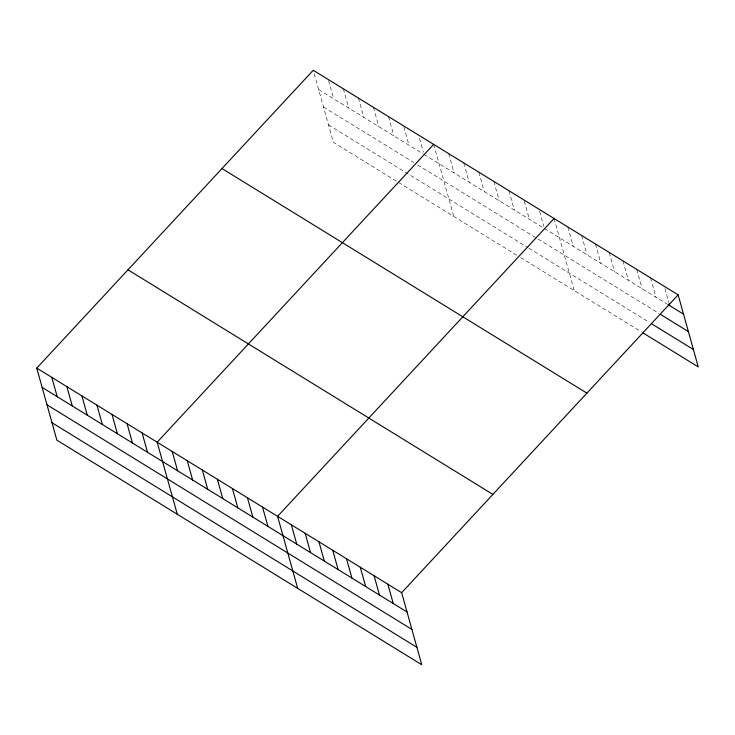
<?xml version="1.0" encoding="UTF-8"?>
<svg xmlns="http://www.w3.org/2000/svg" width="735" height="735" viewBox="0 0 735 735"><rect width="100%" height="100%" fill="white"/><g stroke="black" fill="none" stroke-linecap="round" stroke-linejoin="round"><path stroke-width="0.55" stroke-dasharray="3.67 2.76" d="M318.632 89.578L423.057 153.854M423.994 154.433L542.531 227.391M544.414 228.548L666.985 303.996M323.492 106.979L413.805 162.564M417.563 164.888L658.983 313.477M328.499 124.904L527.932 247.658M528.878 248.237L649.281 322.353M516.797 255.22L333.35 142.305L313.239 70.266M520.564 257.535L641.269 331.834M664.954 288.524L668.841 302.471M650.567 277.894L655.96 297.206M636.776 269.405L642.169 288.717M622.995 260.925L628.388 280.237M609.214 252.436L614.607 271.748M595.423 243.956L600.817 263.268M581.642 235.466L587.035 254.779M567.852 226.986L573.245 246.298M554.071 218.497L574.182 290.536M539.619 211.377L543.817 226.398M524.266 201.041L529.356 219.287M508.914 190.705L514.307 210.017M493.865 181.444L499.258 200.756M478.816 172.174L484.209 191.486M463.757 162.913L469.15 182.225M448.708 153.643L454.101 172.964M433.659 144.382L453.771 216.421M419.501 138.336L423.397 152.283M403.855 126.925L408.945 145.172M388.503 116.589L393.896 135.901M373.444 107.328L378.837 126.641M358.395 98.058L363.788 117.37M343.346 88.797L348.739 108.109M328.591 80.602L333.681 98.848"/><path stroke-width="1.1" d="M36.75 368.097L401.65 592.695L421.761 664.734L56.861 440.136L36.75 368.097L313.239 70.266L678.139 294.864L698.25 366.903L643.107 332.964M433.659 144.382L157.161 442.213L177.282 514.252M554.071 218.497L277.582 516.328L297.693 588.377M401.65 592.695L678.139 294.864M667.904 304.556L683.532 314.176M660.82 314.608L688.383 331.577M652.037 324.043L693.39 349.502M221.998 168.554L586.897 393.142M127.991 269.818L492.891 494.407M42.143 387.418L407.043 612.007M47.003 404.81L411.894 629.408M52.01 422.744L416.901 647.333M669.144 303.546L669.741 305.687M387.86 584.206L393.253 603.527M374.078 575.726L379.471 595.038M360.288 567.236L365.681 586.558M346.507 558.756L351.9 578.068M332.725 550.267L338.118 569.588M318.935 541.787L324.328 561.099M305.154 533.298L310.547 552.619M291.363 524.818L296.756 544.13M262.533 507.067L267.926 526.379M247.475 497.806L252.868 517.118M232.425 488.536L237.818 507.848M217.376 479.275L222.769 498.587M202.318 470.005L207.711 489.326M187.269 460.744L192.662 480.056M172.22 451.483L177.613 470.795M142.112 432.952L147.505 452.264M127.063 423.682L132.456 443.003M112.014 414.421L117.407 433.733M96.956 405.16L102.349 424.472M81.907 395.889L87.3 415.211M66.857 386.628L72.251 405.94M51.799 377.367L57.192 396.679"/></g></svg>
